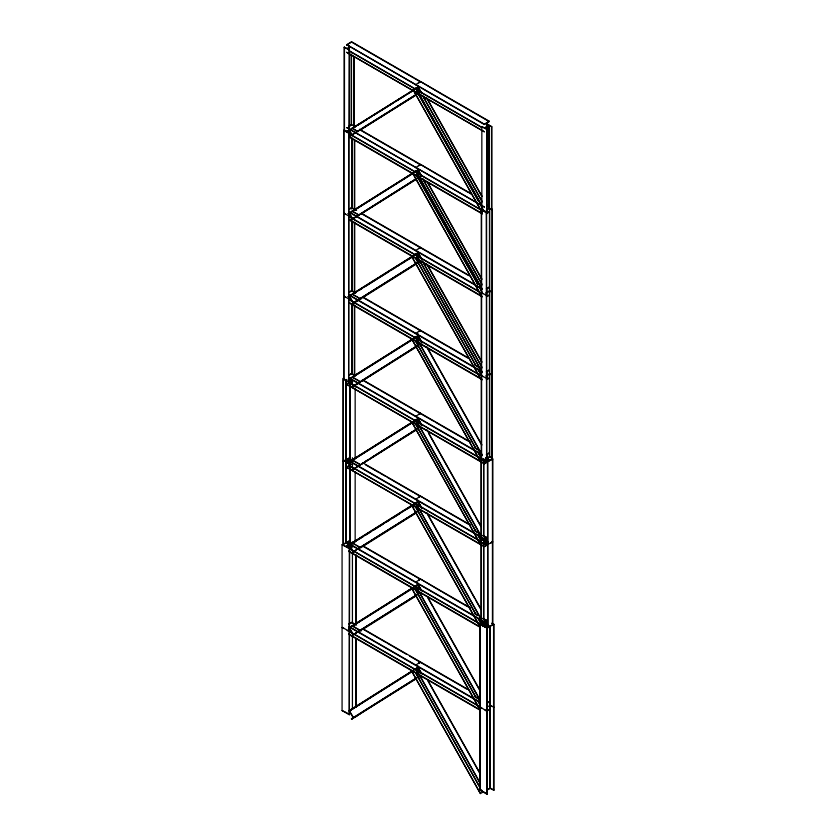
<?xml version="1.0" encoding="UTF-8"?>
<svg xmlns="http://www.w3.org/2000/svg" width="836" height="836" viewBox="0 0 836 836"><rect width="100%" height="100%" fill="white"/><g stroke="black" fill="none" stroke-linecap="round" stroke-linejoin="round"><path stroke-width="1.25" d="M418.899 165.622L420.498 164.431L441.136 176.762M417.895 173.574L415.502 175.372L418.104 173.46M418.899 248.553L420.498 247.769M417.895 256.495L415.502 258.293L417.895 256.495L349.072 216.764L349.072 211.947M418.899 331.474L420.498 330.69M417.895 339.426L415.502 341.213L417.895 339.426L349.072 299.685L349.072 294.868M418.899 414.395L420.498 413.611M418.899 497.315L420.498 496.124L441.136 508.455M418.899 580.247L420.498 579.045L441.136 591.376M417.895 588.189L415.502 589.986L417.895 588.189L349.072 548.458L349.072 543.64M418.899 663.167L420.498 662.384M417.895 671.12L415.502 672.907L417.895 671.12L349.072 631.379L349.072 627.763M418.763 165.706L420.498 164.431L415.502 167.722M418.763 248.626L420.498 247.351L415.502 250.643M418.763 331.547L420.498 330.272L415.502 333.564M418.763 414.478L420.498 413.203L415.502 416.495M418.763 497.399L420.498 496.124L415.502 499.416M418.763 580.32L420.498 579.045L415.502 582.337M418.763 663.241L420.498 661.966L415.502 665.268M418.899 82.701L420.498 81.531L441.136 93.82M418.773 82.774L420.498 81.531L415.502 84.781M349.145 130.082L418.104 87.32L420.665 91.647L349.929 135.944L352.102 135.087M354.13 127.156L357.076 125.306M358.059 124.689L406.233 94.458M407.216 93.841L412.138 90.758M349.323 130.385L418.251 87.226L420.821 91.552M353.325 128.075L356.272 126.226M358.236 124.992L364.141 121.293M365.123 120.677L367.088 119.443M369.052 118.2L371.017 116.967M373.974 115.117L378.886 112.034M380.85 110.801L392.648 103.392M395.595 101.543L405.429 95.377M407.393 94.144L412.315 91.061M361.789 128.702L367.683 124.992M368.676 124.376L387.35 112.651M388.332 112.034L395.219 107.719M396.201 107.102L415.868 94.761M350.106 136.247L420.926 91.897M360.985 129.611L416.046 95.064M348.173 213.619L416.004 171.046L348.361 213.943M354.119 210.087L412.127 173.689M352.238 211.602L418.272 170.178L421.459 175.55L359.365 214.507M419.39 176.741L350.754 220.255L421.302 175.633L418.115 170.262L416.203 171.37M350.566 219.931L356.575 216.273M361.622 213.629L416.683 179.082M348.152 296.55L415.994 253.977L418.125 253.224L421.407 258.752M354.14 293.008L378.718 277.573M379.701 276.956L412.138 256.6M348.361 296.905L418.293 253.12L422.232 259.766M359.261 290.27L362.207 288.42M365.154 286.56L376.952 279.161M378.917 277.928L384.821 274.229M385.804 273.612L388.75 271.752M390.715 270.519L392.69 269.286M393.672 268.67L395.637 267.436M397.602 266.203L399.566 264.97M401.531 263.737L405.47 261.271M406.453 260.654L411.364 257.561M352.301 303.541L420.142 260.968L351.319 304.158M353.409 302.956L358.33 299.863M360.295 298.63L420.268 260.999M355.54 302.193L357.505 300.96M362.427 297.867L416.495 263.936M418.47 262.703L420.435 261.469M348.382 379.868L415.983 336.908L348.152 379.481L350.19 378.353M354.14 375.918L412.148 339.52M411.437 340.398L349.312 379.377L353.252 386.002L357.369 383.421M415.189 338.037L418.324 336.082L422.253 342.697M360.128 381.676L420.289 343.941M362.469 380.85L416.537 346.919M347.159 463.019L415.983 419.829L347.389 463.416L349.176 461.859M354.14 458.849L384.623 439.715M385.605 439.099L412.148 422.441M352.269 460.448L411.437 423.319M415.189 420.957L418.324 419.003L422.253 425.628M420.289 426.862L351.559 470.417L420.153 426.841M365.186 461.535L368.133 459.685M372.072 457.219L375.019 455.369M376.001 454.753L381.906 451.043M382.888 450.426L385.835 448.577M387.8 447.344L408.449 434.386M410.413 433.152L415.325 430.07M362.469 463.771L416.537 429.84M353.252 551.844L349.312 545.229L347.159 545.95L415.983 502.76L418.136 502.039L421.417 507.556M354.14 541.77L406.254 509.072M407.236 508.455L412.148 505.362M347.389 546.336L418.324 501.924L422.253 508.549M354.37 542.156L356.335 540.923M358.31 539.69L363.221 536.607M365.186 535.374L371.09 531.665M373.055 530.432L378.948 526.732M379.931 526.116L382.888 524.266M386.817 521.8L389.764 519.94M392.721 518.09L399.598 513.774M407.466 508.842L412.378 505.749M352.311 552.335L420.289 509.782M362.239 546.305L369.115 541.989M372.072 540.14L381.906 533.974M382.888 533.358L389.764 529.031M390.746 528.415L396.651 524.715M397.633 524.099L403.527 520.4M405.502 519.166L415.325 512.99M351.329 552.951L420.153 509.761M360.504 547.935L416.537 512.761M349.135 627.637L415.983 585.681L349.364 628.024M354.14 624.691L412.148 588.293M352.269 626.3L412.378 588.68M415.189 586.809L418.324 584.855L422.253 591.47M352.311 635.266L420.153 592.693L351.329 635.882M353.252 634.764L358.351 631.577M360.128 630.448L420.289 592.703M362.469 629.623L416.537 595.681M349.135 710.558L415.983 668.601L349.364 710.945M378.718 692.187L349.5 710.966L353.429 717.581M379.701 691.571L412.148 671.214M411.437 672.092L349.312 711.07L353.252 717.696L351.559 719.19L416.537 678.613M415.189 669.73L418.324 667.776L422.253 674.391M351.329 718.803L420.289 675.634M362.239 712.157L355.582 716.86M363.221 711.54L369.115 707.841M370.108 707.225L376.001 703.515M376.984 702.898L395.668 691.184M396.651 690.557L402.544 686.858M404.509 685.625L409.431 682.542M410.413 681.925L416.307 678.226M351.559 719.19L420.153 675.613M418.512 677.379L420.477 676.146M486.73 130.395L486.73 123.132L484.326 124.522L346.689 44.684L351.674 41.8L489.311 121.272L486.918 123.028L486.918 130.291L489.311 128.901L487.315 130.426M346.689 45.05L348.288 44.13M349.27 43.556L351.674 41.8M347.045 48.572L349.458 49.961L349.176 133.049L344.192 130.165L344.192 47.244L346.877 48.467L350.368 46.649M349.458 49.961L344.192 47.244M348.685 126.424L351.674 124.7L354.621 126.393M349.281 126.487L351.674 124.7M481.902 212.334L413.078 89.682L417.895 87.028L421.657 93.716M482.142 206.419L415.826 88.229L418 86.975M349.814 129.904L346.543 131.785L348.946 133.175L348.633 382.136L343.648 379.251L343.648 130.479L346.365 131.68L349.636 129.799M344.192 130.165L346.877 131.398M343.648 130.479L348.946 133.175M349.929 135.944L351.851 134.836L349.281 130.51M346.689 44.684L484.326 124.146L489.311 121.272M489.123 125.484L489.123 208.404L491.808 209.637L491.808 126.706L489.123 125.484L484.692 128.033L487.095 129.423L486.824 212.511L481.839 209.637L481.839 126.706L484.525 127.939L488.955 125.379L488.955 208.31M486.542 126.361L486.824 123.832L491.808 126.706M348.685 209.345L351.674 207.621L356.585 210.453M481.839 126.706L487.095 129.423M349.281 209.408L351.674 207.621M418 169.896L415.816 171.15L482.132 289.35M348.946 216.096L343.962 213.222M348.184 213.661L350.18 212.511M487.315 205.311L489.311 204.162L486.928 205.959M481.191 458.034L481.191 623.886L481.285 209.951L484.013 211.153M481.839 209.637L484.525 210.86M486.74 209.585L489.457 208.007L489.457 456.78L486.186 458.661M486.824 209.637L489.635 208.112L489.635 456.884L492.038 458.274L492.352 209.314L490.439 208.572M348.685 292.266L351.674 290.541L355.603 292.809M481.285 209.951L486.594 212.647L486.719 462.078L484.326 463.457L346.689 384.403L484.326 463.875L487.315 462.151M349.281 292.339L351.674 290.959L355.603 293.227M418 252.827L415.785 254.092L482.1 372.292M486.928 213.19L489.311 211.811L486.322 213.953M348.946 299.027L343.962 296.143M348.173 296.592L350.18 295.432M486.322 288.817L489.311 287.082L486.928 288.88L486.928 296.111L489.311 295.15L486.322 296.874M486.594 295.568L481.609 292.684M486.186 292.819L489.457 290.928L492.352 292.234M485.82 293.133L489.635 291.032L491.453 291.837M348.685 375.197L351.674 373.462L355.603 375.74M349.281 375.26L351.674 373.462M418 335.748L415.753 337.033L482.069 455.223M343.648 379.251L346.365 380.453M416.213 337.295L418.136 336.187L422.065 342.812M346.689 383.996L349.072 382.616L349.072 377.788M353.168 546.514L349.814 548.029L349.814 382.188L352.207 380.808L349.072 379.001M346.689 384.403L349.678 382.679M349.814 382.188L353.168 380.662M486.322 371.738L489.311 370.014L486.928 371.801L486.928 379.032L489.311 378.071L486.322 379.795M486.594 378.489L481.609 375.615M485.82 376.064L489.457 373.859L492.352 375.165M486.364 375.845L489.635 373.964L491.453 374.758M350.326 462.402L346.146 459.988L343.199 461.284L346.188 459.56M487.315 545.072L484.326 546.796L346.689 467.334L484.326 546.378L486.719 544.999L486.719 537.767L484.326 539.147L346.689 459.685L349.678 457.543M346.689 459.685L349.072 458.306M418 418.669L415.753 419.954L484.577 542.616L486.824 541.331M416.213 420.226L418.136 419.108L421.417 424.625M347.389 463.416L349.312 462.298M346.689 466.916L349.072 465.537L349.072 460.709M346.689 467.334L349.678 465.6M353.168 463.583L349.814 465.109M486.322 454.659L489.311 452.934L486.928 454.732L486.928 461.963L481.285 458.724L484.013 459.925M485.81 458.985L489.635 456.884M342.07 544.706L349.657 548.677L349.302 714.728L342.07 710.558L342.07 544.706L345.937 546.535L349.072 544.717M343.199 544.205L343.199 378.363L343.199 544.205L346.188 542.48M486.719 627.93L486.719 620.688L484.326 622.078L346.689 542.606L349.678 540.464M343.554 544.414L345.947 543.034L352.207 546.65L349.814 548.029M346.689 542.606L349.072 541.226M484.577 625.537L415.753 502.875L418 501.59M487.315 627.993L492.801 624.826L492.801 458.974L487.816 461.859L487.816 627.7L487.461 461.65L489.854 460.27L485.674 457.856M492.801 458.974L490.053 460.155L485.883 457.741M347.159 545.95L349.176 544.779M349.291 544.842L346.156 546.66L417.122 587.509M351.559 553.338L355.582 551.018M346.689 459.267L484.326 538.739L487.315 537.005M483.584 618.943L483.584 539.575L480.836 540.746M349.657 631.608L342.426 627.428M348.685 623.959L351.674 622.235L356.585 625.077M349.281 624.032L351.674 622.653L355.603 624.92M480.198 700.652L415.753 585.806L418 584.521M416.213 586.067L418.136 584.96L421.417 590.477M479.718 624.178L487.304 628.149L486.949 794.2L479.718 790.02L479.718 624.178L487.304 628.149M480.836 623.677L482.832 622.527M346.689 542.188L484.326 621.66L487.315 619.936M481.191 623.886L483.584 622.506M483.574 625.997L486.824 624.252M483.793 626.122L486.928 624.314M342.07 710.558L345.937 712.376M418 667.442L415.753 668.727L480.198 783.572M490.053 625.997L492.801 624.826M416.213 668.988L418.136 667.88L421.417 673.398M491.819 623.51L493.93 624.325L493.93 790.166L490.063 788.348L486.928 790.156M350.336 710.088L352.426 708.886L352.426 635.433M486.928 710.725L489.311 709.346L486.949 711.279L480.073 706.901M487.315 702.857L489.311 701.707L486.928 703.494M486.824 707.172L490.063 705.427L491.996 706.336M493.93 707.246L489.844 705.302M479.718 790.02L483.574 791.849M480.418 793.583L411.594 670.932L480.418 793.583L483.438 791.838M486.709 790.03L489.844 788.223L489.844 625.934M486.688 790.166L488.611 789.059M413.078 89.682L482.079 212.239M415.826 88.229L481.693 205.207M414.75 254.541L417.875 252.88L421.01 258.46M413.935 337.901L417.864 335.811L421.616 342.509M480.669 378.833L411.636 256.286L480.042 377.715M413.747 420.926L417.864 418.742L421.616 425.43M482.571 460.657L486.688 458.473M413.747 503.847L417.864 501.663L421.616 508.351M415.753 502.875L484.807 625.412M482.571 543.578L486.688 541.394L484.807 538.05M413.935 586.663L417.864 584.583L420.989 590.164M415.753 585.806L480.428 700.526M482.571 626.509L486.688 624.314L484.807 620.97M414.729 669.176L417.864 667.504L420.989 673.084M490.836 542.763L492.446 541.697M343.199 461.284L345.947 460.113L350.117 462.517M481.755 540.359L483.584 539.575M490.972 542.679L492.801 541.906L487.461 544.57M343.648 213.41L345.456 214.204M481.285 292.872L483.103 293.676M343.648 296.331L345.456 297.135M481.285 375.792L483.103 376.597M342.07 627.637L344.004 628.547M479.718 707.099L481.64 708.008M352.656 42.74L358.55 46.147M359.543 46.712L386.086 62.042M387.068 62.606L391.979 65.448M392.962 66.013L413.611 77.936M414.593 78.5L419.515 81.332M442.119 94.395L447.041 97.227M448.023 97.802L468.672 109.715M469.654 110.289L474.566 113.121M475.548 113.696L489.311 121.638M486.542 123.989L488.955 125.379M349.27 50.818L417.112 89.985M419.076 91.124L481.996 127.448M481.808 127.553L349.082 50.923L349.082 46.084M359.543 129.235L471.619 193.942M360.525 130.217L371.33 136.467M372.323 137.031L386.086 144.973M387.068 145.548L391.979 148.38M392.962 148.954L413.611 160.867M414.593 161.442L419.515 164.274M442.119 177.326L447.041 180.168M449.005 181.307L468.672 192.656M469.654 193.22L471.619 194.36M352.228 128.19L358.132 131.597M352.029 128.316L355.958 130.583M488.82 207.903L491.808 209.637M347.045 131.492L349.458 132.882M484.692 210.965L487.095 212.354M484.19 211.257L486.594 212.647M417.122 172.885L349.281 133.718L349.27 45.98M420.069 174.588L480.042 209.219M479.833 209.334L349.072 133.844L349.072 130.228M348.654 136.352L482.362 213.556M348.654 136.77L482.362 213.964M361.507 213.295L470.637 276.298M361.507 213.713L378.217 223.358M379.199 223.923L405.742 239.253M406.724 239.817L433.278 255.147M434.26 255.711L448.023 263.664M449.005 264.228L460.803 271.042M461.785 271.606L468.672 275.577M352.228 211.111L359.114 215.092M477.095 283.205L479.059 284.334M352.029 211.236L355.958 213.504M356.941 214.068L358.905 215.207M476.886 283.32L478.85 284.459M348.654 211.633L482.362 288.828M348.654 212.051L482.362 289.246M417.122 255.816L349.281 216.649L349.281 211.821M420.069 257.519L479.059 291.576M419.86 257.634L479.833 292.255M348.654 219.283L482.362 296.477M348.654 219.69L482.362 296.895M363.472 297.355L468.672 358.09M362.49 297.198L372.323 302.872M373.305 303.447L378.217 306.279M379.199 306.854L448.023 346.585M449.005 347.149L468.672 358.508M353.21 294.606L361.079 299.152M475.13 364.987L479.059 367.265M353.011 294.721L355.958 296.425M356.941 296.999L359.888 298.703M474.921 365.113L478.85 367.38M348.654 294.554L482.362 371.748M348.654 294.972L482.362 372.166M417.122 338.737L349.281 299.57L349.281 294.742M420.069 340.44L479.059 374.497M419.86 340.555L478.85 374.612M348.654 302.204L482.362 379.398M348.654 302.622L482.362 379.816M362.49 379.711L470.637 442.15M352.656 374.444L354.621 375.583M362.49 380.119L379.199 389.775M380.181 390.339L385.103 393.181M386.086 393.746L406.724 405.669M407.717 406.233L412.629 409.076M413.611 409.64L434.26 421.563M435.242 422.128L440.154 424.97M441.136 425.534L461.785 437.458M462.768 438.022L467.69 440.854M353.21 377.527L359.114 380.934M475.13 447.918L479.059 450.186M353.011 377.653L359.888 381.624M474.921 448.033L478.85 450.301M489.363 456.362L492.352 458.086M348.654 377.475L482.362 454.68M348.654 377.893L482.362 455.087M349.281 378.875L352.416 380.683L352.416 385.427M347.348 381.017L348.946 381.947M484.19 460.03L486.594 461.42L486.27 212.825M352.228 384.194L417.122 421.657M419.087 422.797L479.059 457.417M352.029 384.32L478.85 457.543M482.79 459.81L486.719 462.078M362.49 462.632L470.637 525.071M365.436 464.753L379.199 472.695M380.181 473.26L385.103 476.102M387.068 477.241L391.979 480.073M392.962 480.648L413.611 492.561M414.593 493.135L419.515 495.967M442.119 509.019L447.041 511.862M448.023 512.426L468.672 524.35M352.228 459.884L360.097 464.429M475.13 530.839L479.059 533.107M482.989 535.385L486.928 537.652L486.928 544.884L482.989 542.616M352.029 460.009L354.976 461.712M355.958 462.277L359.888 464.544M474.921 530.954L478.85 533.232M482.79 535.5L486.719 537.767M484.838 540.066L487.973 541.874M485.674 540.787L487.764 541.989M352.228 467.115L417.122 504.578M419.087 505.717L479.059 540.338M352.029 467.24L478.85 540.464M482.79 542.731L486.719 544.999M362.49 545.553L470.637 607.991M363.472 546.535L371.33 551.081M372.323 551.645L386.086 559.597M387.068 560.162L391.979 563.004M392.962 563.568L413.611 575.492M414.593 576.056L419.515 578.888M442.119 591.951L447.041 594.783M448.023 595.357L467.69 606.706M491.861 623.133L493.93 624.325M352.228 542.815L355.185 544.508M356.167 545.082L360.097 547.35M475.13 613.76L478.077 615.463M482.989 618.306L486.928 620.573L486.928 627.805L489.311 626.843M352.029 542.93L354.976 544.633M355.958 545.197L358.905 546.901M474.921 613.885L477.868 615.589M482.79 618.421L486.719 620.688M350.326 545.323L346.146 542.919L346.146 379.44M484.838 622.987L487.973 624.795M485.674 623.708L487.764 624.91M419.087 588.638L479.059 623.269M419.86 589.328L478.85 623.384M480.815 624.523L484.755 626.791M348.654 550.976L480.397 627.031M348.654 551.384L480.397 627.449M363.472 629.048L468.672 689.784M362.49 628.891L386.086 642.518M387.068 643.083L391.979 645.925M392.962 646.489L406.724 654.442M409.682 656.145L448.023 678.278M449.005 678.842L460.803 685.656M461.785 686.22L466.697 689.063M352.228 625.736L361.079 630.846M475.13 696.691L479.059 698.959M352.029 625.85L355.958 628.118M356.941 628.693L360.87 630.961M474.921 696.806L478.85 699.074M348.654 626.248L480.397 702.313M348.654 626.666L480.397 702.731M349.281 631.264L417.122 670.43M420.069 672.134L479.059 706.19M419.86 672.248L478.85 706.305M348.654 633.897L480.397 709.963M348.654 634.315L480.397 710.37M489.791 787.784L493.93 790.166M346.156 712.502L349.657 714.529M483.793 791.974L487.304 793.991M484.849 709.795L486.949 711.279M347.201 630.323L349.302 631.807M349.438 130.416L351.998 134.742M349.448 213.368L352.635 218.739M349.291 213.452L352.478 218.823M349.469 296.31L352.75 301.848M349.302 296.414L352.583 301.942M349.5 379.272L353.429 385.887M352.123 466.603L353.429 468.818M351.935 466.718L353.252 468.923M349.5 545.114L353.429 551.739M349.5 628.045L352.782 633.563M349.312 628.149L352.593 633.667M426.882 98.084L481.944 196.209M426.705 98.178L481.766 196.303M422.901 95.941L481.714 200.765M417.749 87.111L420.874 92.691M422.755 96.035L482.184 201.967M417.833 92.848L478.526 201.006M480.397 204.35L481.651 206.576M417.676 92.932L478.37 201.1M480.24 204.444L483.375 210.014M427.499 182.133L481.933 279.14M427.311 182.227L481.745 279.245M421.02 175.529L417.885 169.959L412.441 172.937L481.254 295.599L413.256 173.951M422.891 178.873L481.703 283.686M417.728 170.042L420.863 175.623M422.734 178.967L482.173 284.898M416.004 171.046L481.703 288.127M417.195 176.103L477.889 284.261M479.77 287.605L481.64 290.959M416.422 175.079L477.732 284.355M478.986 286.581L482.111 292.161M427.52 265.043L481.944 362.051M426.684 264.04L481.735 362.166M422.88 261.804L481.693 366.617M417.707 252.984L420.842 258.554M422.086 260.79L482.153 367.83M415.994 253.977L481.682 371.059M415.816 258.314L475.872 365.363M477.753 368.707L482.132 376.513M415.649 258.408L475.705 365.457M477.586 368.801L481.964 376.608M426.893 346.846L481.954 444.971M427.917 349.197L439.809 370.39M440.426 371.498L447.312 383.766M447.939 384.884L481.097 443.979M417.676 335.926L421.428 342.614M415.983 336.908L481.682 453.99M415.178 340.127L475.872 448.284M477.743 451.628L480.878 457.208M415.001 340.231L475.684 448.389M477.565 451.743L481.317 458.431M426.893 429.767L481.327 526.784M428.544 433.236L439.809 453.311M440.426 454.429L447.312 466.687M447.939 467.805L467.334 502.373M467.961 503.491L474.838 515.749M475.465 516.867L480.47 525.792M417.676 418.846L421.428 425.534M484.619 538.154L486.5 541.498M415.983 419.829L484.807 542.491M415.178 423.047L475.872 531.215M477.743 534.559L480.878 540.129M414.374 422.044L475.684 531.32M477.565 534.664L481.317 541.352M426.893 512.698L481.327 609.705M427.917 515.049L467.334 585.294M467.961 586.412L474.838 598.68M475.465 599.788L480.47 608.712M417.676 501.767L420.801 507.347M484.619 621.085L486.5 624.429M415.178 505.968L475.872 614.136M478.37 618.598L482.121 625.286M415.001 506.083L475.684 614.241M478.192 618.703L481.944 625.391M480.021 626.498L411.594 505.08L480.418 627.742M427.52 596.737L480.073 690.4M427.917 597.97L432.923 606.894M433.55 608.002L479.216 689.407M417.676 584.688L420.801 590.268M415.178 588.899L475.872 697.057M478.37 701.519L480.251 704.863M415.001 589.004L475.684 697.161M477.565 700.505L480.063 704.967M480.021 709.43L411.594 588.001L480.418 710.663M427.52 679.658L480.073 773.321M427.917 680.891L479.216 772.328M417.676 667.619L420.801 673.189M415.983 668.601L480.428 783.457M415.805 672.938L480.251 787.784M481.505 790.02L482.748 792.246M415.617 673.043L480.063 787.888M481.317 790.125L482.571 792.35M493.574 624.523L493.574 790.375M492.446 458.776L492.446 624.617M492.038 209.502L492.038 458.274M491.526 126.873L491.526 209.794M490.063 626.059L490.063 788.348M486.949 628.348L486.949 794.2M486.824 129.59L486.824 212.511M483.793 458.901L483.793 535.907M483.793 540.641L483.793 544.194M483.793 547.747L483.793 618.828M483.584 459.027L483.584 536.022M481.609 209.763L481.609 458.536M480.073 623.969L480.073 789.821M418.094 85.711L418.094 88.135M418.104 168.632L418.104 171.046M418.104 251.552L418.104 253.966M418.104 334.484L418.104 336.887M418.104 417.404L418.104 419.818M418.104 500.325L418.104 502.739M418.104 583.256L418.104 585.66M418.104 666.177L418.104 669.793M417.906 85.815L417.906 88.24M417.895 168.757L417.895 171.161M417.895 251.678L417.895 254.092M417.895 333.397L417.895 337.012M417.895 417.519L417.895 419.933M417.895 500.45L417.895 502.854M417.895 583.371L417.895 585.785M417.895 666.292L417.895 668.706M356.282 555.512L356.282 623.039M356.282 638.443L356.282 705.96M355.927 554.54L355.927 624.429M355.927 638.641L355.927 707.35M355.164 387.8L355.164 458.88M355.164 471.912L355.164 541.801M354.715 140.511L354.715 209.219M354.715 222.251L354.715 293.331M354.715 305.171L354.715 376.252M354.391 139.507L354.391 209.408M354.391 222.428L354.391 293.509M354.391 305.359L354.391 375.249M354.161 56.723L354.161 126.612M353.889 56.879L353.889 126.769M352.416 457.689L352.416 463.604M352.416 464.795L352.416 468.348M352.416 541.791L352.416 544.163M352.426 552.512L352.426 623.593M351.987 138.118L351.987 208.018M351.987 221.049L351.987 290.938M351.987 303.97L351.987 373.859M351.81 138.024L351.81 209.094M351.81 220.944L351.81 290.834M351.81 303.865L351.81 373.755M351.475 54.309L351.475 125.379M351.308 54.204L351.308 125.285M350.18 382.386L350.18 548.238M349.281 377.673L349.281 382.491M349.281 460.594L349.281 465.412M349.281 543.515L349.281 548.343M349.302 548.886L349.302 714.728M348.905 45.708L348.905 48.08M348.633 133.363L348.633 382.136M348.696 543.254L348.696 545.626M345.947 379.554L345.947 543.034M344.474 47.077L344.474 130.008M343.962 130.301L343.962 379.063M417.895 422.347L415.502 424.145L417.895 422.347M417.895 505.268L415.502 507.065L417.895 505.268M417.906 90.664L415.502 92.42L417.906 90.664M420.153 343.92L351.559 387.496L420.153 343.92M411.824 339.113L480.648 461.765L411.824 339.113M411.824 422.034L480.648 544.696L411.824 422.034M484.326 131.774L346.689 52.313L484.326 131.774M484.326 207.046L346.689 127.574L484.326 207.046"/></g></svg>
